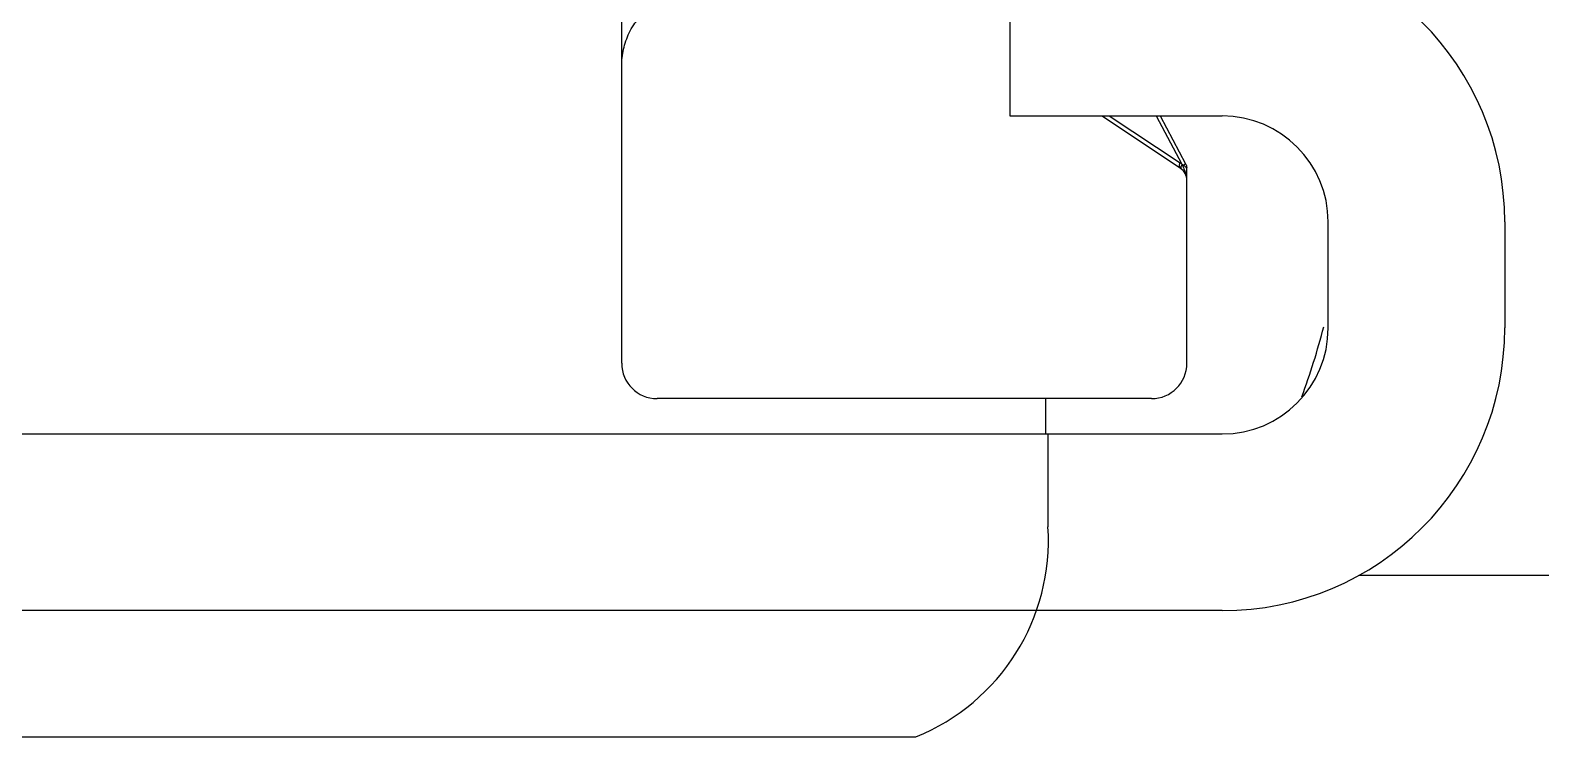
# Model space of a CAD drawing. Extents: x 1725261 to 1937680, y 860327 to 1571294.
# Drawn here: x 1825046.1 to 1825236.4, y 1228038.2 to 1228127.2 of the extents above; entities that cross this region are included whole.
import ezdxf

# ---------------------------------------------------------------- set-up
doc = ezdxf.new("R2010")
doc.units = 0
doc.header["$LTSCALE"] = 1000
doc.header["$MEASUREMENT"] = 0

msp = doc.modelspace()

# ---------------------------------------------------------------- linework, layer by layer
at = {"linetype": 'Continuous'}
for p, q in [((1825120.63, 1228085.24), (1825120.63, 1228210.98)), ((1825169.57, 1228116.38), (1825169.57, 1228138.63)), ((1825196.26, 1228116.38), (1825169.57, 1228116.38)), ((1825191.02, 1228109.79), (1825181.14, 1228116.38)), ((1825182.04, 1228116.39), (1825190.95, 1228110.48)), ((1825191.2, 1228110.29), (1825188, 1228116.38)), ((1825191.66, 1228110.34), (1825188.47, 1228116.38)), ((1825191.11, 1228110.03), (1825191.2, 1228110.29)), ((1825191.2, 1228110.29), (1825191.31, 1228110.15)), ((1825191.54, 1228110.06), (1825191.37, 1228110.14)), ((1825191.81, 1228108.45), (1825191.81, 1228109.72)), ((1825191.5, 1228109.56), (1825191.66, 1228109.08)), ((1825191.81, 1228085.24), (1825191.81, 1228108.31)), ((1825209.61, 1228089.69), (1825209.61, 1228103.04)), ((1825231.85, 1228103.04), (1825231.85, 1228089.69)), ((1825187.36, 1228080.79), (1825125.08, 1228080.79)), ((1825174.02, 1228080.79), (1825174.02, 1228076.34)), ((1824902.64, 1228076.34), (1825196.26, 1228076.34)), ((1825174.32, 1228076.34), (1825174.32, 1228064.65)), ((1825213.49, 1228058.55), (1828569.29, 1228058.55)), ((1825196.26, 1228054.1), (1824902.64, 1228054.1)), ((1824763.92, 1228038.21), (1825157.69, 1228038.21))]:
    msp.add_line(p, q, dxfattribs=at)
for centre, radius, start, end in [((1825196.26, 1228103.04), 35.59, 0, 90), ((1825196.26, 1228103.04), 13.35, 0, 90), ((1825189.22, 1228107.87), 3.13, 50.7761, 56.4499), ((1825190.03, 1228108.31), 1.78, 0, 56.3099), ((1825139.37, 1228094.38), 54.28, 16.6154, 16.8895), ((1825191.06, 1228109.28), 0.908, 70.2304, 73.9636), ((1825211.11, 1228115.79), 20.58, 196.6266, 197.6315), ((1825196.26, 1228089.69), 35.59, 270, 0), ((1825196.26, 1228089.69), 13.35, 270, 0), ((1825122.86, 1228111.93), 88.97, 339.6685, 345.625), ((1825125.08, 1228085.24), 4.45, 180, 270), ((1825187.36, 1228085.24), 4.45, 270, 0), ((1825147.68, 1228062.95), 26.69, 292.0243, 3.6521)]:
    msp.add_arc(centre, radius, start, end, dxfattribs=at)
for points, knots in [([(1825120.63, 1228122.67), (1825120.63, 1228123.38), (1825120.79, 1228124.82), (1825121.51, 1228126.92), (1825122.74, 1228128.88), (1825124.27, 1228129.73), (1825125.08, 1228129.73)], [0, 0, 0, 0, 0.235531, 0.478205, 0.731471, 1, 1, 1, 1]), ([(1825190.92, 1228109.94), (1825190.91, 1228109.97), (1825190.87, 1228110.15), (1825190.91, 1228110.34), (1825190.95, 1228110.48)], [0, 0, 0, 0, 0.200998, 1, 1, 1, 1]), ([(1825191.16, 1228109.69), (1825191.1, 1228109.74), (1825191.08, 1228109.88), (1825191.1, 1228109.99), (1825191.11, 1228110.03)], [0, 0, 0, 0, 0.67298, 1, 1, 1, 1]), ([(1825191.66, 1228110.34), (1825191.63, 1228110.36), (1825191.51, 1228110.2), (1825191.4, 1228110.2), (1825191.32, 1228110.15)], [0, 0, 0, 0, 0.259642, 1, 1, 1, 1]), ([(1825191.81, 1228109.71), (1825191.81, 1228109.82), (1825191.7, 1228109.96), (1825191.58, 1228110.03), (1825191.54, 1228110.06)], [0, 0, 0, 0, 0.684585, 1, 1, 1, 1]), ([(1825191.79, 1228109.93), (1825191.79, 1228109.9), (1825191.79, 1228109.83), (1825191.77, 1228109.77), (1825191.75, 1228109.74)], [0, 0, 0, 0, 0.483166, 1, 1, 1, 1]), ([(1825191.79, 1228109.93), (1825191.79, 1228109.9), (1825191.79, 1228109.83), (1825191.77, 1228109.77), (1825191.75, 1228109.74)], [0, 0, 0, 0, 0.483166, 1, 1, 1, 1]), ([(1825191.79, 1228109.93), (1825191.79, 1228109.9), (1825191.79, 1228109.83), (1825191.77, 1228109.77), (1825191.75, 1228109.74)], [0, 0, 0, 0, 0.483166, 1, 1, 1, 1]), ([(1825191.79, 1228109.93), (1825191.79, 1228109.9), (1825191.79, 1228109.83), (1825191.77, 1228109.77), (1825191.75, 1228109.74)], [0, 0, 0, 0, 0.483166, 1, 1, 1, 1])]:
    msp.add_open_spline(points, degree=3, knots=knots, dxfattribs=at)
msp.add_open_spline([(1825191.66, 1228110.34), (1825191.72, 1228110.21), (1825191.79, 1228110.07), (1825191.79, 1228109.93)], degree=3, dxfattribs=at)

doc.saveas('drawing.dxf')
